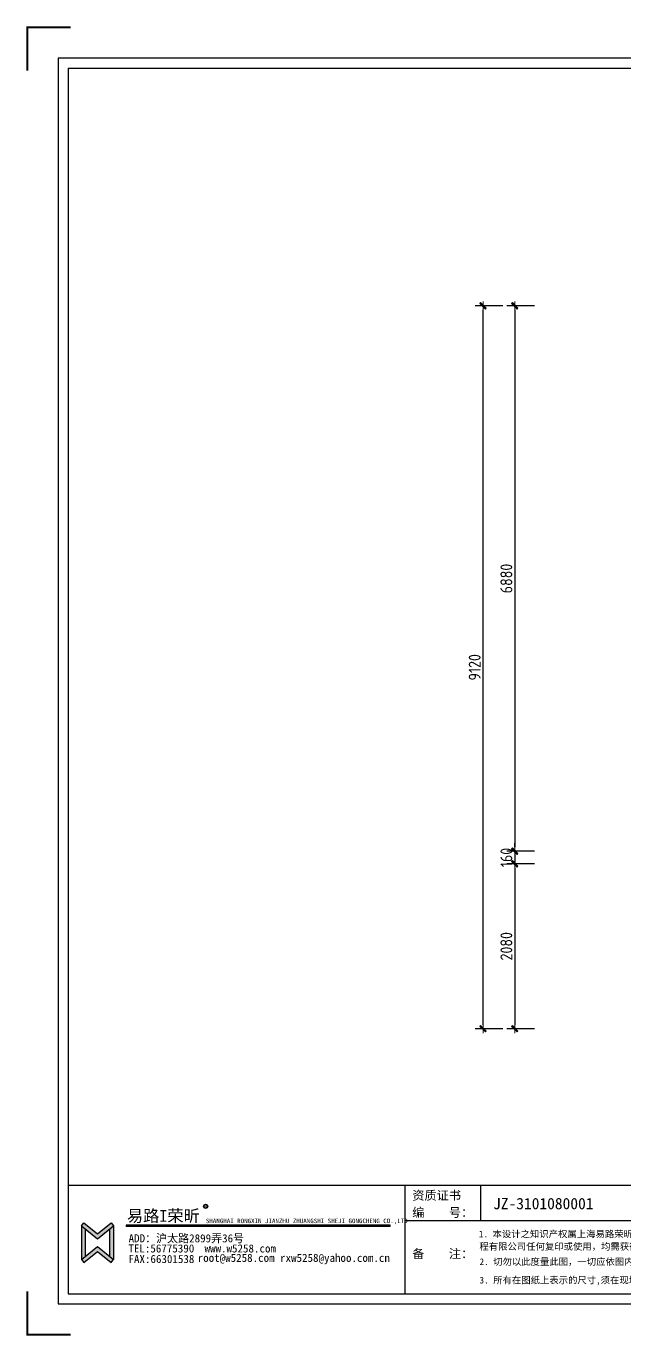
# Model space of a CAD drawing. Header units: millimetres. Extents: x -58733 to 427521, y -235734 to 553534.
# Drawn here: x 2704 to 10259, y 367952 to 384476 of the extents above; entities that cross this region are included whole.
import ezdxf

# ---------------------------------------------------------------- set-up
doc = ezdxf.new("R2010")
doc.units = ezdxf.units.MM
doc.layers.add('图框', color=251, linetype='Continuous')
doc.layers.add('目录文字', color=8, linetype='Continuous')
doc.layers.add('墙体', color=7, linetype='Continuous', lineweight=30)
doc.styles.add('CCD_DIM', font='ARCHS.SHX')
doc.styles.get("Standard").update_dxf_attribs({"font": 'simsun.ttc'})
doc.styles.add('YQ_DIM', font='SUPEROS.SHX', dxfattribs={"width": 0.8, "bigfont": 'HZDX.SHX'})
doc.styles.add('宋体', font='simsun.ttc', dxfattribs={"height": 120})
doc.styles.add('英文', font='simhei.ttf')
doc.styles.add('黑体', font='simhei.ttf')
doc.dimstyles.new('海龍1：50', dxfattribs={"dimscale": 50, "dimtxt": 3, "dimasz": 1, "dimexe": 2, "dimexo": 2, "dimgap": 0.6, "dimtad": 1, "dimdec": 0, "dimrnd": 5, "dimdsep": 46, "dimtxsty": 'CCD_DIM', "dimblk": 'WS-cj', "dimcen": 1, "dimclrd": 242, "dimclre": 242, "dimclrt": 2, "dimadec": 0, "dimazin": 2, "dimtfac": 1, "dimtdec": 0, "dimtix": 1, "dimtmove": 2, "dimatfit": 3, "dimldrblk": 'CCD_Leader_Arrow', "dimfxl": 5, "dimfxlon": 1, "dimtolj": 1, "dimarcsym": 0})

# ---------------------------------------------------------------- blocks, each defined once
blk = doc.blocks.new('WS-cj')
blk.add_hatch(color=1).paths.add_polyline_path([(0.59, 0.82), (-0.82, -0.59), (-0.59, -0.82), (0.82, 0.59)])
at = {"color": 1, "linetype": 'ByBlock', "lineweight": 0}
for p, q in [((-1.1, 0), (0, 0)), ((0, 0), (1.1, 0))]:
    blk.add_line(p, q, dxfattribs=at)
at = {"color": 1}
blk.add_lwpolyline([(0.59, 0.82), (-0.82, -0.59), (-0.59, -0.82), (0.82, 0.59)], close=True, dxfattribs=at)
blk = doc.blocks.new('*D370')
at = {"color": 242, "lineweight": -2}
for p, q in [((9119, 380947), (8769, 380947)), ((8869, 380897), (8869, 374117)), ((9119, 374067), (8769, 374067))]:
    blk.add_line(p, q, dxfattribs=at)
at = {"layer": 'Defpoints', "color": 0}
for p in [(9269, 380947), (8869, 374067), (9269, 374067)]:
    blk.add_point(p, dxfattribs=at)
at = {"color": 242, "lineweight": -2, "xscale": 50, "yscale": 50, "zscale": 50}
for p, rotation in [((8869, 380947), 90), ((8869, 374067), 270)]:
    blk.add_blockref('WS-cj', p, dxfattribs=dict(at, rotation=rotation))
at = {"color": 2, "insert": (8764, 377507), "char_height": 150, "attachment_point": 5, "rotation": 90, "style": 'CCD_DIM'}
blk.add_mtext('\\A1;6880', dxfattribs=at)
blk = doc.blocks.new('CCD_Leader_Arrow')
at = {"color": 1, "linetype": 'ByBlock'}
blk.add_line((0, 0), (-1, 0), dxfattribs=at)
for points in [[(-0.86, 0.67), (-0.6, 0.85), (-0.24, 0), (0, 0)], [(-0.86, -0.67), (-0.6, -0.85), (-0.24, 0), (0, 0)]]:
    blk.add_solid(points, dxfattribs=at)
blk = doc.blocks.new('*D371')
at = {"color": 242, "lineweight": -2}
for p, q in [((8869, 374117), (8869, 374167)), ((9119, 374067), (8769, 374067)), ((8869, 374067), (8869, 373907)), ((9119, 373907), (8769, 373907)), ((8869, 373857), (8869, 373807))]:
    blk.add_line(p, q, dxfattribs=at)
at = {"layer": 'Defpoints', "color": 0}
for p in [(9269, 374067), (8869, 373907), (9269, 373907)]:
    blk.add_point(p, dxfattribs=at)
at = {"color": 242, "lineweight": -2, "xscale": 50, "yscale": 50, "zscale": 50}
for p, rotation in [((8869, 374067), 270), ((8869, 373907), 90)]:
    blk.add_blockref('WS-cj', p, dxfattribs=dict(at, rotation=rotation))
at = {"color": 2, "insert": (8764, 373987), "char_height": 150, "attachment_point": 5, "rotation": 90, "style": 'CCD_DIM'}
blk.add_mtext('\\A1;160', dxfattribs=at)
blk = doc.blocks.new('*D372')
at = {"color": 242, "lineweight": -2}
for p, q in [((9119, 373907), (8769, 373907)), ((8869, 373857), (8869, 371877)), ((9119, 371827), (8769, 371827))]:
    blk.add_line(p, q, dxfattribs=at)
at = {"layer": 'Defpoints', "color": 0}
for p in [(9269, 373907), (8869, 371827), (9269, 371827)]:
    blk.add_point(p, dxfattribs=at)
at = {"color": 242, "lineweight": -2, "xscale": 50, "yscale": 50, "zscale": 50}
for p, rotation in [((8869, 373907), 90), ((8869, 371827), 270)]:
    blk.add_blockref('WS-cj', p, dxfattribs=dict(at, rotation=rotation))
at = {"color": 2, "insert": (8764, 372867), "char_height": 150, "attachment_point": 5, "rotation": 90, "style": 'CCD_DIM'}
blk.add_mtext('\\A1;2080', dxfattribs=at)
blk = doc.blocks.new('*D373')
at = {"color": 242, "lineweight": -2}
for p, q in [((8719, 380947), (8369, 380947)), ((8469, 371877), (8469, 380897)), ((8719, 371827), (8369, 371827))]:
    blk.add_line(p, q, dxfattribs=at)
at = {"layer": 'Defpoints', "color": 0}
for p in [(8469, 380947), (9269, 380947), (9269, 371827)]:
    blk.add_point(p, dxfattribs=at)
at = {"color": 242, "lineweight": -2, "xscale": 50, "yscale": 50, "zscale": 50}
for p, rotation in [((8469, 380947), 90), ((8469, 371827), 270)]:
    blk.add_blockref('WS-cj', p, dxfattribs=dict(at, rotation=rotation))
at = {"color": 2, "insert": (8364, 376387), "char_height": 150, "attachment_point": 5, "rotation": 90, "style": 'CCD_DIM'}
blk.add_mtext('\\A1;9120', dxfattribs=at)
blk = doc.blocks.new('图框1比60')
h = blk.add_hatch(color=8)
edge = h.paths.add_edge_path()
edge.add_ellipse((163710, 45505), major_axis=(-0.2, 29.4), ratio=1, start_angle=269.6878, end_angle=449.6878)
edge.add_ellipse((163710, 45505), major_axis=(-0.2, 29.4), ratio=1, start_angle=89.5622, end_angle=269.5622)
edge = h.paths.add_edge_path(flags=16)
edge.add_ellipse((163710, 45505), major_axis=(0, 24.9), ratio=1, start_angle=269.966, end_angle=449.966)
edge.add_ellipse((163710, 45505), major_axis=(0, 24.9), ratio=1, start_angle=89.8872, end_angle=269.8872)
h = blk.add_hatch(color=8)
h.paths.add_polyline_path([(162213, 45056), (162434, 45236), (162401, 45277), (162213, 45124), (162025, 45277), (161992, 45236)])
h.paths.add_polyline_path([(162213, 44882), (162401, 44729), (162434, 44770), (162213, 44950), (161992, 44770), (162025, 44729)])
h = blk.add_hatch(color=8)
h.paths.add_polyline_path([(162044, 45193), (161992, 45236), (161992, 44770), (162044, 44813)])
h.paths.add_polyline_path([(162434, 45236), (162381, 45193), (162381, 44813), (162434, 44770)])
blk.add_hatch(color=8).paths.add_polyline_path([(162610, 45245), (162610, 45227), (166263, 45227), (166263, 45245)])
at = {"layer": '目录文字'}
h = blk.add_hatch(color=8, dxfattribs=at)
edge = h.paths.add_edge_path()
edge.add_ellipse((163710, 45505), major_axis=(-0.2, 29.4), ratio=1, start_angle=89.5622, end_angle=269.5622)
edge.add_ellipse((163710, 45505), major_axis=(-0.2, 29.4), ratio=1, start_angle=269.6621, end_angle=449.6621)
edge = h.paths.add_edge_path(flags=16)
edge.add_ellipse((163710, 45505), major_axis=(0, 24.9), ratio=1, start_angle=90.0288, end_angle=270.0288, ccw=False)
edge.add_ellipse((163710, 45505), major_axis=(0, 24.9), ratio=1, start_angle=-89.8872, end_angle=90.1128, ccw=False)
h.paths.add_polyline_path([(163689, 45539), (163733, 45539), (163733, 45472), (163689, 45472)], flags=9)
at = {"color": 8}
for p, q in [((161992, 45236), (162025, 45277)), ((161992, 45236), (161992, 44770)), ((161992, 45236), (162213, 45056)), ((162025, 45277), (162213, 45124)), ((162044, 45193), (162044, 44813)), ((162213, 45124), (162401, 45277)), ((162213, 45056), (162434, 45236)), ((162381, 45193), (162381, 44813)), ((162401, 45277), (162434, 45236)), ((162434, 45236), (162434, 44770)), ((166263, 45245), (162610, 45245)), ((166263, 45227), (162610, 45227)), ((166263, 45227), (166263, 45245)), ((161992, 44770), (162213, 44950)), ((162213, 44950), (162434, 44770)), ((161992, 44770), (162025, 44729)), ((162025, 44729), (162213, 44882)), ((162213, 44882), (162401, 44729)), ((162401, 44729), (162434, 44770))]:
    blk.add_line(p, q, dxfattribs=at)
blk.add_ellipse((163710, 45505, 0), major_axis=(0.1, 29.4), ratio=1, start_param=1.575118209033049, end_param=7.858303516212636, dxfattribs=at)
at = {"layer": '图框', "color": 121}
for p, q in [((161670, 61389), (161670, 44157)), ((186038, 61389), (161670, 61389)), ((161670, 44157), (186038, 44157))]:
    blk.add_line(p, q, dxfattribs=at)
at = {"layer": '图框', "color": 8}
for p, q in [((161809, 61249), (161809, 44297)), ((161809, 61249), (161809, 45797)), ((161809, 61249), (185898, 61249)), ((161809, 45797), (185898, 45797)), ((161809, 45797), (185898, 45797)), ((166465, 45797), (166465, 44297)), ((167511, 45797), (167511, 45305)), ((170675, 45305), (166465, 45305)), ((161809, 44297), (185898, 44297))]:
    blk.add_line(p, q, dxfattribs=at)
at = {"layer": '图框', "color": 121, "const_width": 28.3}
for points in [[(161841, 61818), (161241, 61818), (161241, 61217)], [(161841, 43728), (161241, 43728), (161241, 44329)]]:
    blk.add_lwpolyline(points, dxfattribs=at)
at = {"layer": '目录文字', "color": 8}
blk.add_line((162610, 45245), (162610, 45227), dxfattribs=at)
blk.add_ellipse((163710, 45505, 0), major_axis=(0.4, 24.9), ratio=1, start_param=1.571448490114663, end_param=7.854633797294249, dxfattribs=at)
for s, height, style, width, p in [('资质证书', 123.8, '宋体', 0.999898, (166569, 45595)), ('易路I荣昕', 164.1, '黑体', 0.999898, (162621, 45292)), ('R', 44.9, 'YQ_DIM', 0.8, (163698, 45483, 0)), ('编    号：', 123.8, '宋体', 0.999898, (166569, 45359)), ('SHANGHAI RONGXIN JIANZHU ZHUANGSHI SHEJI GONGCHENG CO.,LTD', 61.54, '英文', 0.999898, (163713, 45273)), ('ADD：沪太路2899弄36号', 111.72, '英文', 0.999898, (162644, 45007)), ('1. 本设计之知识产权属上海易路荣昕建筑装饰设计工', 92.51, '黑体', 0.999898, (167491, 45076)), ('TEL:56775390', 111.72, '英文', 0.999898, (162641, 44867)), ('www.w5258.com', 111.72, '英文', 0.999898, (163695, 44867)), ('程有限公司任何复印或使用，均需获得书面授权。', 92.51, '黑体', 0.999898, (167498, 44904)), ('FAX:66301538', 111.72, '英文', 0.999898, (162642, 44721)), ('root@w5258.com rxw5258@yahoo.com.cn', 111.72, '英文', 0.999898, (163600, 44737)), ('备    注：', 123.8, '宋体', 0.999898, (166569, 44788)), ('2. 切勿以此度量此图，一切应依图内数字所示为准。', 92.51, '黑体', 0.999898, (167500, 44693)), ('3. 所有在图纸上表示的尺寸,须在现场复核和修正。', 92.51, '黑体', 0.999898, (167500, 44438))]:
    blk.add_text(s, height=height, dxfattribs=dict(at, style=style, width=width)).set_placement(p)
at = {"layer": '目录文字', "width": 1}
blk.add_text('JZ-3101080001', height=157.18, dxfattribs=at).set_placement((167687, 45465))

msp = doc.modelspace()

# ---------------------------------------------------------------- block references
at = {"layer": '墙体', "color": 0, "xscale": 0.9120113186390109, "yscale": 0.9120113186390109, "zscale": 0.9120113186390109}
msp.add_blockref('图框1比60', (-144336.5, 328084.3), dxfattribs=at)

# ---------------------------------------------------------------- dimensions: what is measured, and where the dimension line sits
for base, p1, p2, picture, middle in [((8469.1, 380947.3), (9269.1, 371827.3), (9269.1, 380947.3), '*D373', (8364.1, 376387.3)), ((8869.1, 374067.3), (9269.1, 380947.3), (9269.1, 374067.3), '*D370', (8764.1, 377507.3)), ((8869.1, 373907.3), (9269.1, 374067.3), (9269.1, 373907.3), '*D371', (8764.1, 373987.3)), ((8869.1, 371827.3), (9269.1, 373907.3), (9269.1, 371827.3), '*D372', (8764.1, 372867.3))]:
    dim = msp.add_linear_dim(base=base, p1=p1, p2=p2, angle=90, dimstyle='海龍1：50')
    dim.commit()
    dim.dimension.update_dxf_attribs({"geometry": picture, "text_midpoint": middle})

doc.saveas('drawing.dxf')
